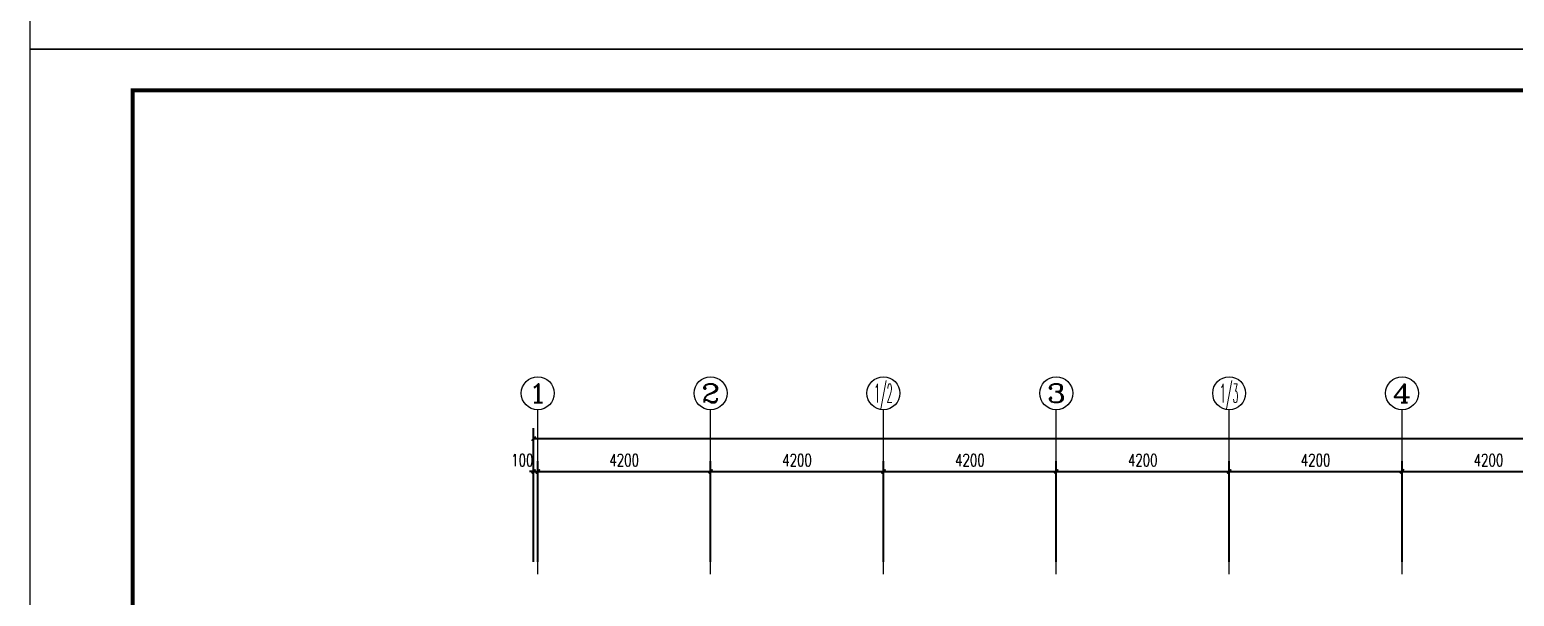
# Model space of a CAD drawing. Extents: x -24105 to 1725648, y 165513 to 982828.
# Drawn here: x 125533 to 161605, y 211615 to 225388 of the extents above; entities that cross this region are included whole.
import ezdxf
from ezdxf.enums import TextEntityAlignment as Align

# ---------------------------------------------------------------- set-up
doc = ezdxf.new("R2010")
doc.units = 0
doc.header["$LTSCALE"] = 1000
doc.header["$MEASUREMENT"] = 0
doc.layers.get('Defpoints').update_dxf_attribs({"color": 8})
for name, color, linetype in [('AXIS', 8, 'Continuous'), ('AXIS_TEXT', 8, 'Continuous'), ('C-AXIS(轴号)', 8, 'Continuous'), ('C-AXIS-T(字)', 8, 'Continuous'), ('图框', 140, 'Continuous')]:
    doc.layers.add(name, color=color, linetype=linetype)
doc.layers.add('WALL', color=8, linetype='Continuous', lineweight=40)
doc.styles.add('_TCH_AXIS', font='COMPLEX', dxfattribs={"bigfont": 'GBCBIG'})
doc.styles.add('_TCH_DIM_T3', font='SIMPLEX', dxfattribs={"width": 0.705882, "bigfont": 'GBCBIG'})
doc.styles.add('COMPLEX', font='COMPLEX')
doc.dimstyles.new('_TCH_ARCH&&100', dxfattribs={"dimtxt": 297.5, "dimasz": 100, "dimexe": 250, "dimexo": 300, "dimgap": 126.25, "dimtad": 1, "dimdec": 0, "dimzin": 0, "dimdsep": 46, "dimtxsty": '_TCH_DIM_T3', "dimblk": 'ARCHTICK', "dimcen": 0.09, "dimclrt": 7, "dimazin": 2, "dimtfac": 1, "dimtdec": 0, "dimtix": 1, "dimtmove": 2, "dimatfit": 3, "dimfxl": 1, "dimtolj": 1, "dimtzin": 0, "dimarcsym": 0})

# ---------------------------------------------------------------- blocks, each defined once
blk = doc.blocks.new('_ArchTick')
at = {"color": 0, "linetype": 'ByBlock', "const_width": 0.4}
blk.add_lwpolyline([(-0.5, -0.5), (0.5, 0.5)], dxfattribs=at)
blk = doc.blocks.new('*D78')
at = {"layer": 'AXIS', "color": 0, "lineweight": -2, "transparency": 16777216}
for p, q in [((1484208, 1159256), (1484208, 1162506)), ((1484208, 1162256), (1539308, 1162256)), ((1539308, 1159256), (1539308, 1162506))]:
    blk.add_line(p, q, dxfattribs=at)
at = {"layer": 'Defpoints', "color": 0, "transparency": 16777216}
for p in [(1539308, 1162256), (1484208, 1158956), (1539308, 1158956)]:
    blk.add_point(p, dxfattribs=at)
at = {"layer": 'AXIS', "color": 0, "lineweight": -2, "transparency": 16777216, "xscale": 100, "yscale": 100, "zscale": 100, "rotation": 180}
blk.add_blockref('_ArchTick', (1484208, 1162256), dxfattribs=at)
at = {"layer": 'AXIS', "color": 0, "lineweight": -2, "transparency": 16777216, "xscale": 100, "yscale": 100, "zscale": 100}
blk.add_blockref('_ArchTick', (1539308, 1162256), dxfattribs=at)
at = {"layer": 'AXIS', "color": 7, "transparency": 16777216, "insert": (1511758, 1162531), "char_height": 297.5, "attachment_point": 5, "style": '_TCH_DIM_T3'}
blk.add_mtext('\\A1;55100', dxfattribs=at)
blk = doc.blocks.new('*D69')
at = {"layer": 'AXIS', "color": 0, "lineweight": -2, "transparency": 16777216}
for p, q in [((1505308, 1159256), (1505308, 1161706)), ((1509508, 1159256), (1509508, 1161706)), ((1505308, 1161456), (1509508, 1161456))]:
    blk.add_line(p, q, dxfattribs=at)
at = {"layer": 'Defpoints', "color": 0, "transparency": 16777216}
for p in [(1509508, 1161456), (1505308, 1158956), (1509508, 1158956)]:
    blk.add_point(p, dxfattribs=at)
at = {"layer": 'AXIS', "color": 0, "lineweight": -2, "transparency": 16777216, "xscale": 100, "yscale": 100, "zscale": 100, "rotation": 180}
blk.add_blockref('_ArchTick', (1505308, 1161456), dxfattribs=at)
at = {"layer": 'AXIS', "color": 0, "lineweight": -2, "transparency": 16777216, "xscale": 100, "yscale": 100, "zscale": 100}
blk.add_blockref('_ArchTick', (1509508, 1161456), dxfattribs=at)
at = {"layer": 'AXIS', "color": 7, "transparency": 16777216, "insert": (1507408, 1161731), "char_height": 297.5, "attachment_point": 5, "style": '_TCH_DIM_T3'}
blk.add_mtext('\\A1;4200', dxfattribs=at)
blk = doc.blocks.new('*D68')
at = {"layer": 'AXIS', "color": 0, "lineweight": -2, "transparency": 16777216}
for p, q in [((1501108, 1159256), (1501108, 1161706)), ((1505308, 1159256), (1505308, 1161706)), ((1501108, 1161456), (1505308, 1161456))]:
    blk.add_line(p, q, dxfattribs=at)
at = {"layer": 'Defpoints', "color": 0, "transparency": 16777216}
for p in [(1505308, 1161456), (1501108, 1158956), (1505308, 1158956)]:
    blk.add_point(p, dxfattribs=at)
at = {"layer": 'AXIS', "color": 0, "lineweight": -2, "transparency": 16777216, "xscale": 100, "yscale": 100, "zscale": 100, "rotation": 180}
blk.add_blockref('_ArchTick', (1501108, 1161456), dxfattribs=at)
at = {"layer": 'AXIS', "color": 0, "lineweight": -2, "transparency": 16777216, "xscale": 100, "yscale": 100, "zscale": 100}
blk.add_blockref('_ArchTick', (1505308, 1161456), dxfattribs=at)
at = {"layer": 'AXIS', "color": 7, "transparency": 16777216, "insert": (1503208, 1161731), "char_height": 297.5, "attachment_point": 5, "style": '_TCH_DIM_T3'}
blk.add_mtext('\\A1;4200', dxfattribs=at)
blk = doc.blocks.new('*D67')
at = {"layer": 'AXIS', "color": 0, "lineweight": -2, "transparency": 16777216}
for p, q in [((1496908, 1159256), (1496908, 1161706)), ((1501108, 1159256), (1501108, 1161706)), ((1496908, 1161456), (1501108, 1161456))]:
    blk.add_line(p, q, dxfattribs=at)
at = {"layer": 'Defpoints', "color": 0, "transparency": 16777216}
for p in [(1501108, 1161456), (1496908, 1158956), (1501108, 1158956)]:
    blk.add_point(p, dxfattribs=at)
at = {"layer": 'AXIS', "color": 0, "lineweight": -2, "transparency": 16777216, "xscale": 100, "yscale": 100, "zscale": 100, "rotation": 180}
blk.add_blockref('_ArchTick', (1496908, 1161456), dxfattribs=at)
at = {"layer": 'AXIS', "color": 0, "lineweight": -2, "transparency": 16777216, "xscale": 100, "yscale": 100, "zscale": 100}
blk.add_blockref('_ArchTick', (1501108, 1161456), dxfattribs=at)
at = {"layer": 'AXIS', "color": 7, "transparency": 16777216, "insert": (1499008, 1161731), "char_height": 297.5, "attachment_point": 5, "style": '_TCH_DIM_T3'}
blk.add_mtext('\\A1;4200', dxfattribs=at)
blk = doc.blocks.new('*D66')
at = {"layer": 'AXIS', "color": 0, "lineweight": -2, "transparency": 16777216}
for p, q in [((1492708, 1159256), (1492708, 1161706)), ((1496908, 1159256), (1496908, 1161706)), ((1492708, 1161456), (1496908, 1161456))]:
    blk.add_line(p, q, dxfattribs=at)
at = {"layer": 'Defpoints', "color": 0, "transparency": 16777216}
for p in [(1496908, 1161456), (1492708, 1158956), (1496908, 1158956)]:
    blk.add_point(p, dxfattribs=at)
at = {"layer": 'AXIS', "color": 0, "lineweight": -2, "transparency": 16777216, "xscale": 100, "yscale": 100, "zscale": 100, "rotation": 180}
blk.add_blockref('_ArchTick', (1492708, 1161456), dxfattribs=at)
at = {"layer": 'AXIS', "color": 0, "lineweight": -2, "transparency": 16777216, "xscale": 100, "yscale": 100, "zscale": 100}
blk.add_blockref('_ArchTick', (1496908, 1161456), dxfattribs=at)
at = {"layer": 'AXIS', "color": 7, "transparency": 16777216, "insert": (1494808, 1161731), "char_height": 297.5, "attachment_point": 5, "style": '_TCH_DIM_T3'}
blk.add_mtext('\\A1;4200', dxfattribs=at)
blk = doc.blocks.new('*D65')
at = {"layer": 'AXIS', "color": 0, "lineweight": -2, "transparency": 16777216}
for p, q in [((1488508, 1159256), (1488508, 1161706)), ((1492708, 1159256), (1492708, 1161706)), ((1488508, 1161456), (1492708, 1161456))]:
    blk.add_line(p, q, dxfattribs=at)
at = {"layer": 'Defpoints', "color": 0, "transparency": 16777216}
for p in [(1492708, 1161456), (1488508, 1158956), (1492708, 1158956)]:
    blk.add_point(p, dxfattribs=at)
at = {"layer": 'AXIS', "color": 0, "lineweight": -2, "transparency": 16777216, "xscale": 100, "yscale": 100, "zscale": 100, "rotation": 180}
blk.add_blockref('_ArchTick', (1488508, 1161456), dxfattribs=at)
at = {"layer": 'AXIS', "color": 0, "lineweight": -2, "transparency": 16777216, "xscale": 100, "yscale": 100, "zscale": 100}
blk.add_blockref('_ArchTick', (1492708, 1161456), dxfattribs=at)
at = {"layer": 'AXIS', "color": 7, "transparency": 16777216, "insert": (1490608, 1161731), "char_height": 297.5, "attachment_point": 5, "style": '_TCH_DIM_T3'}
blk.add_mtext('\\A1;4200', dxfattribs=at)
blk = doc.blocks.new('*D64')
at = {"layer": 'AXIS', "color": 0, "lineweight": -2, "transparency": 16777216}
for p, q in [((1484308, 1159256), (1484308, 1161706)), ((1488508, 1159256), (1488508, 1161706)), ((1484308, 1161456), (1488508, 1161456))]:
    blk.add_line(p, q, dxfattribs=at)
at = {"layer": 'Defpoints', "color": 0, "transparency": 16777216}
for p in [(1488508, 1161456), (1484308, 1158956), (1488508, 1158956)]:
    blk.add_point(p, dxfattribs=at)
at = {"layer": 'AXIS', "color": 0, "lineweight": -2, "transparency": 16777216, "xscale": 100, "yscale": 100, "zscale": 100, "rotation": 180}
blk.add_blockref('_ArchTick', (1484308, 1161456), dxfattribs=at)
at = {"layer": 'AXIS', "color": 0, "lineweight": -2, "transparency": 16777216, "xscale": 100, "yscale": 100, "zscale": 100}
blk.add_blockref('_ArchTick', (1488508, 1161456), dxfattribs=at)
at = {"layer": 'AXIS', "color": 7, "transparency": 16777216, "insert": (1486408, 1161731), "char_height": 297.5, "attachment_point": 5, "style": '_TCH_DIM_T3'}
blk.add_mtext('\\A1;4200', dxfattribs=at)
blk = doc.blocks.new('*D63')
at = {"layer": 'AXIS', "color": 0, "lineweight": -2, "transparency": 16777216}
for p, q in [((1484208, 1159256), (1484208, 1161706)), ((1484308, 1159256), (1484308, 1161706)), ((1484208, 1161456), (1484108, 1161456)), ((1484208, 1161456), (1484308, 1161456)), ((1484308, 1161456), (1484408, 1161456))]:
    blk.add_line(p, q, dxfattribs=at)
at = {"layer": 'Defpoints', "color": 0, "transparency": 16777216}
for p in [(1484308, 1161456), (1484208, 1158956), (1484308, 1158956)]:
    blk.add_point(p, dxfattribs=at)
at = {"layer": 'AXIS', "color": 0, "lineweight": -2, "transparency": 16777216, "xscale": 100, "yscale": 100, "zscale": 100}
blk.add_blockref('_ArchTick', (1484208, 1161456), dxfattribs=at)
at = {"layer": 'AXIS', "color": 0, "lineweight": -2, "transparency": 16777216, "xscale": 100, "yscale": 100, "zscale": 100, "rotation": 180}
blk.add_blockref('_ArchTick', (1484308, 1161456), dxfattribs=at)
at = {"layer": 'AXIS', "color": 7, "transparency": 16777216, "insert": (1483933, 1161731), "char_height": 297.5, "attachment_point": 5, "style": '_TCH_DIM_T3'}
blk.add_mtext('\\A1;100', dxfattribs=at)
blk = doc.blocks.new('_AXISO')
blk.add_circle((0, 0), 0.5)
at = {"layer": 'AXIS_TEXT', "style": 'COMPLEX', "width": 1.041667}
blk.add_attdef('A', text='', height=0.56, dxfattribs=at).set_placement((-0.25, -0.28), (0.25, -0.28), align=Align.FIT)
blk = doc.blocks.new('ASDASFDAHHH')
at = {"layer": 'C-AXIS(轴号)', "color": 8}
for p, q in [((1484307.9, 1158956.1), (1484307.9, 1162956.1)), ((1488507.9, 1158956.1), (1488507.9, 1162956.1)), ((1492707.9, 1158956.1), (1492707.9, 1162956.1)), ((1496907.9, 1158956.1), (1496907.9, 1162956.1)), ((1501107.9, 1158956.1), (1501107.9, 1162956.1)), ((1505307.9, 1158956.1), (1505307.9, 1162956.1))]:
    blk.add_line(p, q, dxfattribs=at)
ref = blk.add_blockref('_AXISO', (1484307.9, 1163356.1), dxfattribs=dict(at, xscale=800, yscale=800, zscale=800))
ref.add_attrib('A', '1', dxfattribs={"layer": 'C-AXIS-T(字)', "height": 452.5, "style": '_TCH_AXIS', "width": 2.333333}).set_placement((1484081.7, 1163129.9), (1484534.2, 1163129.9), align=Align.FIT)
ref = blk.add_blockref('_AXISO', (1488507.9, 1163356.1), dxfattribs=dict(at, xscale=800, yscale=800, zscale=800))
ref.add_attrib('A', '2', dxfattribs={"layer": 'C-AXIS-T(字)', "height": 452.5, "style": '_TCH_AXIS', "width": 1.5}).set_placement((1488281.7, 1163129.9), (1488734.2, 1163129.9), align=Align.FIT)
ref = blk.add_blockref('_AXISO', (1492707.9, 1163356.1), dxfattribs=dict(at, xscale=800, yscale=800, zscale=800))
ref.add_attrib('A', '1/2', dxfattribs={"layer": 'C-AXIS-T(字)', "height": 452.55, "style": '_TCH_AXIS', "width": 0.411765}).set_placement((1492481.7, 1163129.9), (1492934.2, 1163129.9), align=Align.FIT)
ref = blk.add_blockref('_AXISO', (1496907.9, 1163356.1), dxfattribs=dict(at, xscale=800, yscale=800, zscale=800))
ref.add_attrib('A', '3', dxfattribs={"layer": 'C-AXIS-T(字)', "height": 452.5, "style": '_TCH_AXIS', "width": 1.5}).set_placement((1496681.7, 1163129.9), (1497134.2, 1163129.9), align=Align.FIT)
ref = blk.add_blockref('_AXISO', (1501107.9, 1163356.1), dxfattribs=dict(at, xscale=800, yscale=800, zscale=800))
ref.add_attrib('A', '1/3', dxfattribs={"layer": 'C-AXIS-T(字)', "height": 452.55, "style": '_TCH_AXIS', "width": 0.411765}).set_placement((1500881.7, 1163129.9), (1501334.2, 1163129.9), align=Align.FIT)
ref = blk.add_blockref('_AXISO', (1505307.9, 1163356.1), dxfattribs=dict(at, xscale=800, yscale=800, zscale=800))
ref.add_attrib('A', '4', dxfattribs={"layer": 'C-AXIS-T(字)', "height": 452.5, "style": '_TCH_AXIS', "width": 1.3125}).set_placement((1505081.7, 1163129.9), (1505534.2, 1163129.9), align=Align.FIT)
at = {"layer": 'AXIS', "color": 8}
for p1, p2, distance, picture, middle in [((1484207.9, 1158956.1), (1539307.9, 1158956.1), 3300, '*D78', (1511757.9, 1162531.1)), ((1484307.9, 1158956.1), (1488507.9, 1158956.1), 2500, '*D64', (1486407.9, 1161731.1)), ((1488507.9, 1158956.1), (1492707.9, 1158956.1), 2500, '*D65', (1490607.9, 1161731.1)), ((1492707.9, 1158956.1), (1496907.9, 1158956.1), 2500, '*D66', (1494807.9, 1161731.1)), ((1496907.9, 1158956.1), (1501107.9, 1158956.1), 2500, '*D67', (1499007.9, 1161731.1)), ((1501107.9, 1158956.1), (1505307.9, 1158956.1), 2500, '*D68', (1503207.9, 1161731.1)), ((1505307.9, 1158956.1), (1509507.9, 1158956.1), 2500, '*D69', (1507407.9, 1161731.1))]:
    dim = blk.add_aligned_dim(p1=p1, p2=p2, distance=distance, dimstyle='_TCH_ARCH&&100', dxfattribs=at)
    dim.commit()
    dim.dimension.update_dxf_attribs({"geometry": picture, "text_midpoint": middle})
dim = blk.add_linear_dim(base=(1484307.9, 1161456.1), p1=(1484207.9, 1158956.1), p2=(1484307.9, 1158956.1), angle=0, dimstyle='_TCH_ARCH&&100', dxfattribs=at)
dim.commit()
dim.dimension.update_dxf_attribs({"geometry": '*D63', "text_midpoint": (1483932.9, 1161731.1), "dimtype": 129})

msp = doc.modelspace()

# ---------------------------------------------------------------- linework, layer by layer
at = {"layer": '图框'}
for points in [[(125533, 224913), (209633, 224913), (209633, 284313), (125533, 284313)], [(125533, 165513), (209633, 165513), (209633, 224913), (125533, 224913)]]:
    msp.add_lwpolyline(points, close=True, dxfattribs=at)
at = {"layer": '图框', "const_width": 100}
msp.add_lwpolyline([(128033, 166513), (208633, 166513), (208633, 223913), (128033, 223913)], close=True, dxfattribs=at)

# ---------------------------------------------------------------- block references
at = {"layer": 'WALL'}
msp.add_blockref('ASDASFDAHHH', (-1346431, -946806), dxfattribs=at)

doc.saveas('drawing.dxf')
